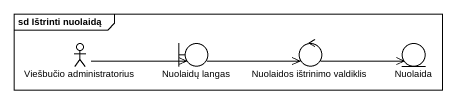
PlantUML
@startuml
mainframe sd Ištrinti nuolaidą
actor "Viešbučio administratorius" as Viešbučio_administratorius
boundary "Nuolaidų langas" as Nuolaidų_langas
control "Nuolaidos ištrinimo valdiklis" as Nuolaidos_ištrinimo
entity Nuolaida
Viešbučio_administratorius -right-> Nuolaidų_langas
Nuolaidų_langas -right-> Nuolaidos_ištrinimo
Nuolaidos_ištrinimo -right-> Nuolaida
@enduml
